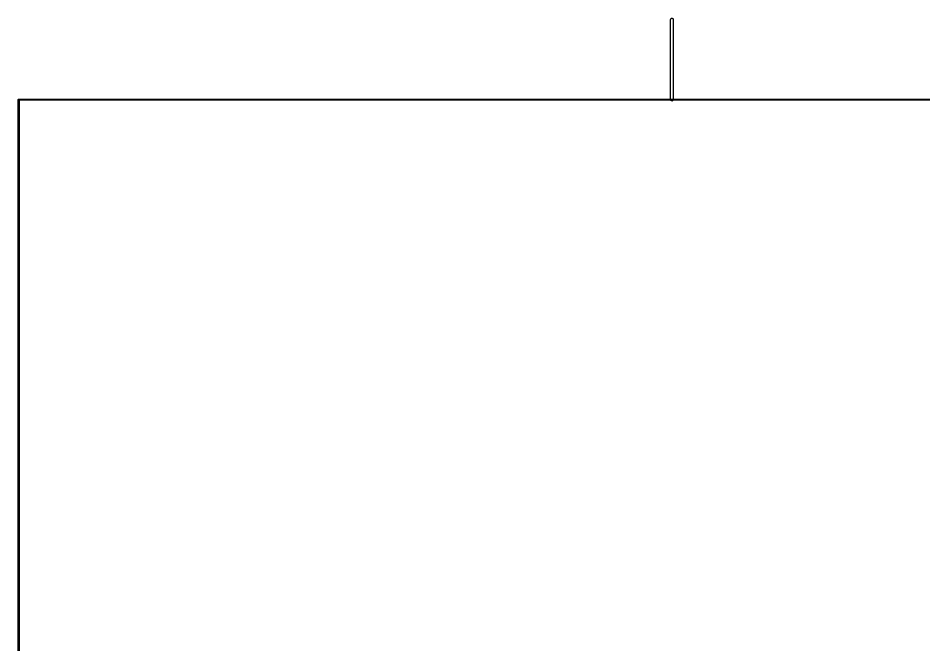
# Model space of a CAD drawing. Extents: x 20 to 116, y -135 to -16.
# Drawn here: x 19.97 to 62.96, y -45.85 to -16.13 of the extents above; entities that cross this region are included whole.
import ezdxf

# ---------------------------------------------------------------- set-up
doc = ezdxf.new("R2010")
doc.units = 0
doc.layers.add('BLACK', color=7, linetype='CONTINUOUS')

msp = doc.modelspace()

# ---------------------------------------------------------------- linework, layer by layer
at = {"layer": 'BLACK', "linetype": 'CONTINUOUS'}
for p, q in [((50.94, -16.1871), (50.9409, -16.1782)), ((50.94, -20.0029), (50.94, -16.1871)), ((50.9409, -16.1782), (50.9443, -16.1669)), ((50.9443, -16.1669), (50.9499, -16.1565)), ((50.9499, -16.1565), (50.9574, -16.1474)), ((50.9574, -16.1474), (50.9665, -16.1399)), ((50.9665, -16.1399), (50.9769, -16.1343)), ((50.9769, -16.1343), (50.9882, -16.1309)), ((50.9882, -16.1309), (51, -16.1297)), ((51, -16.1297), (51.0118, -16.1309)), ((51.0118, -16.1309), (51.0231, -16.1343)), ((51.0231, -16.1343), (51.0335, -16.1399)), ((51.0335, -16.1399), (51.0426, -16.1474)), ((51.0426, -16.1474), (51.0501, -16.1565)), ((51.0501, -16.1565), (51.0557, -16.1669)), ((51.0557, -16.1669), (51.0591, -16.1782)), ((51.0591, -16.1782), (51.06, -16.1871)), ((51.06, -16.1871), (51.06, -20.0029)), ((19.9749, -20), (19.9754, -19.9951)), ((19.975, -20.0012), (19.9749, -20)), ((19.975, -134.999), (19.975, -20.0012)), ((19.9754, -19.9951), (19.9768, -19.9904)), ((19.9768, -19.9904), (19.9791, -19.986)), ((19.9791, -19.986), (19.9822, -19.9822)), ((19.9822, -19.9822), (19.986, -19.9791)), ((19.986, -19.9791), (19.9904, -19.9768)), ((19.9904, -19.9768), (19.9951, -19.9754)), ((19.9951, -19.9754), (19.9988, -19.975)), ((19.9988, -19.975), (20, -19.9749)), ((20, -19.9749), (20.0012, -19.975)), ((20.0012, -19.975), (115.999, -19.975)), ((20.025, -20.025), (20.025, -134.975)), ((115.975, -20.025), (20.025, -20.025)), ((50.9409, -20.0118), (50.94, -20.0029)), ((50.9443, -20.0231), (50.9409, -20.0118)), ((50.9499, -20.0335), (50.9443, -20.0231)), ((50.9574, -20.0426), (50.9499, -20.0335)), ((50.9665, -20.0501), (50.9574, -20.0426)), ((50.9769, -20.0557), (50.9665, -20.0501)), ((50.9882, -20.0591), (50.9769, -20.0557)), ((51, -20.0603), (50.9882, -20.0591)), ((51.0118, -20.0591), (51, -20.0603)), ((51.0231, -20.0557), (51.0118, -20.0591)), ((51.0335, -20.0501), (51.0231, -20.0557)), ((51.0426, -20.0426), (51.0335, -20.0501)), ((51.0501, -20.0335), (51.0426, -20.0426)), ((51.0557, -20.0231), (51.0501, -20.0335)), ((51.0591, -20.0118), (51.0557, -20.0231)), ((51.06, -20.0029), (51.0591, -20.0118))]:
    msp.add_line(p, q, dxfattribs=at)

doc.saveas('drawing.dxf')
